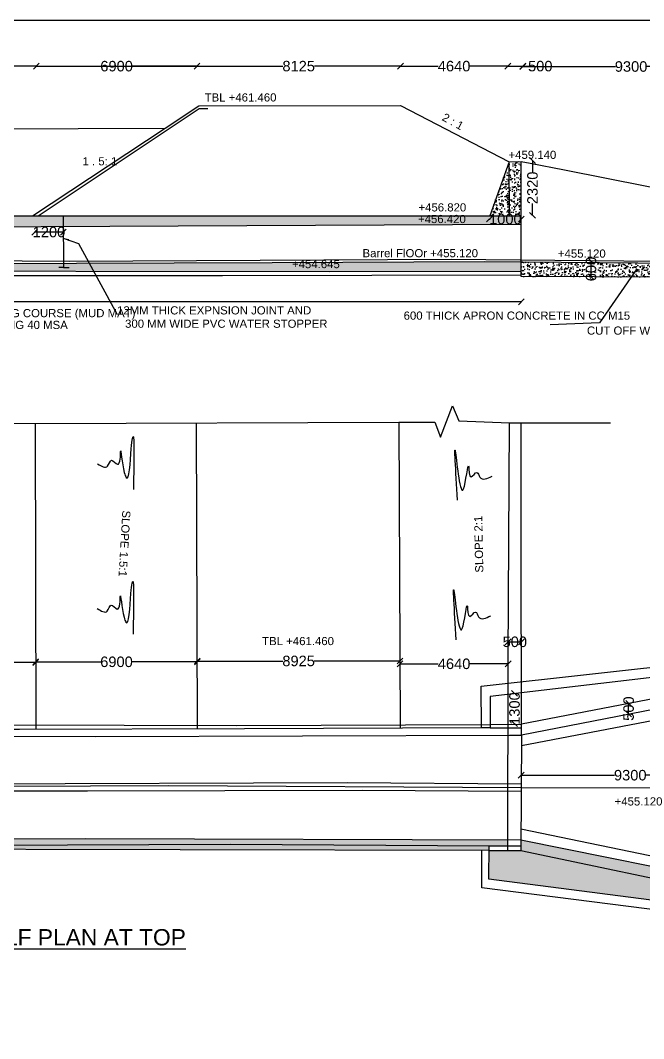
# Model space of a CAD drawing. Header units: millimetres. Extents: x 5124 to 2838143, y 2311 to 44878518.
# Drawn here: x 2769365 to 2796131, y 44834813 to 44878518 of the extents above; entities that cross this region are included whole.
import ezdxf

# ---------------------------------------------------------------- set-up
doc = ezdxf.new("R2010")
doc.units = ezdxf.units.MM
doc.header["$MEASUREMENT"] = 0
for name, color, linetype in [('DIMENSION', 7, 'Continuous'), ('DRAWING', 7, 'Continuous'), ('TEXT', 7, 'Continuous')]:
    doc.layers.add(name, color=color, linetype=linetype)
doc.styles.get("Standard").update_dxf_attribs({"font": 'arial.ttf', "height": 450})
doc.dimstyles.get("Standard").update_dxf_attribs({"dimtxt": 250, "dimasz": 250, "dimexe": 0.18, "dimexo": 0.0625, "dimgap": 0.09, "dimtad": 0, "dimdec": 0, "dimzin": 0, "dimdsep": 46, "dimtxsty": 'Standard', "dimblk": 'OBLIQUE', "dimcen": 0.09, "dimse1": 1, "dimse2": 1, "dimadec": 0, "dimazin": 0, "dimtfac": 1, "dimtdec": 0, "dimtofl": 0, "dimtmove": 0, "dimatfit": 3, "dimfxl": 1, "dimtolj": 1, "dimtzin": 0, "dimarcsym": 0})
pattern_1 = [(50, (0, 0), (717.2601826, -62.752135), [75, -825]), (355, (0, 0), (-138.751334, 752.192134), [60, -660]), (100.4514, (59.8, -5.2), (578.509382, 689.439542), [63.74019, -701.142112]), (46.1842, (0, 200), (1067.241049, -165.519014), [112.5, -1237.5]), (96.6356, (88.9, 186.2), (934.662706, 974.11787), [95.610288, -1051.713]), (351.1842, (0, 200), (934.661945, 974.1186), [90, -990]), (21, (100, 150), (596.907052, -402.618891), [75, -825]), (326, (100, 150), (243.315332, 725.150045), [60, -660]), (71.4514, (149.74, 116.45), (840.222629, 322.530497), [63.74019, -701.142112]), (37.5, (0, 0), (12.1598553, 332.8938538), [0, -652, 0, -670, 0, -662.5]), (7.5, (0, 0), (263.0695374, 394.411712), [0, -382, 0, -637, 0, -252.5]), (327.5, (-223, 0), (533.8224362, -22.5548717), [0, -250, 0, -780, 0, -1035]), (317.5, (-323, 0), (583.1861693, 100.1049823), [0, -325, 0, -518, 0, -735])]
pattern_2 = [(50, (0, 0), (358.6300913, -31.3760675), [37.5, -412.5]), (355, (0, 0), (-69.3756668, 376.096067), [30, -330]), (100.4514, (29.9, -2.6), (289.2546909, 344.719771), [31.870095, -350.571056]), (46.1842, (0, 100), (533.6205243, -82.759507), [56.25, -618.75]), (96.6356, (44.47, 93.1), (467.331353, 487.0589355), [47.805144, -525.8565]), (351.1842, (0, 100), (467.3309726, 487.0593005), [45, -495]), (21, (50, 75), (298.453526, -201.3094453), [37.5, -412.5]), (326, (50, 75), (121.657666, 362.5750225), [30, -330]), (71.4514, (74.87, 58.22), (420.1113143, 161.2652484), [31.870095, -350.571056]), (37.5, (0, 0), (6.07992766, 166.4469269), [0, -326, 0, -335, 0, -331.25]), (7.5, (0, 0), (131.5347687, 197.20585594), [0, -191, 0, -318.5, 0, -126.25]), (327.5, (-111.5, 0), (266.9112181, -11.27743587), [0, -125, 0, -390, 0, -517.5]), (317.5, (-161.5, 0), (291.5930847, 50.0524912), [0, -162.5, 0, -259, 0, -367.5])]

# ---------------------------------------------------------------- blocks, each defined once
blk = doc.blocks.new('_Oblique')
at = {"color": 0, "linetype": 'ByBlock', "lineweight": -2}
blk.add_line((-0.5, -0.5), (0.5, 0.5), dxfattribs=at)
blk = doc.blocks.new('*D11')
at = {"layer": 'Defpoints', "color": 0, "transparency": 16777216}
for p in [(2770048, 44876550), (2770048, 44876550), (2754985, 44876515)]:
    blk.add_point(p, dxfattribs=at)
at = {"layer": 'DIMENSION', "color": 0, "lineweight": -2, "transparency": 16777216}
for p, q in [((2754985, 44876550), (2761692, 44876550)), ((2770048, 44876550), (2763341, 44876550))]:
    blk.add_line(p, q, dxfattribs=at)
at = {"layer": 'DIMENSION', "color": 0, "lineweight": -2, "transparency": 16777216, "xscale": 250, "yscale": 250, "zscale": 250, "rotation": 180}
blk.add_blockref('_Oblique', (2754985, 44876550), dxfattribs=at)
at = {"layer": 'DIMENSION', "color": 0, "lineweight": -2, "transparency": 16777216, "xscale": 250, "yscale": 250, "zscale": 250}
blk.add_blockref('_Oblique', (2770048, 44876550), dxfattribs=at)
at = {"layer": 'DIMENSION', "color": 0, "transparency": 16777216, "insert": (2762517, 44876550), "char_height": 450, "attachment_point": 5}
blk.add_mtext('\\A1;15000', dxfattribs=at)
blk = doc.blocks.new('*D12')
at = {"layer": 'Defpoints', "color": 0, "transparency": 16777216}
for p in [(2770048, 44876550), (2776948, 44876550), (2776948, 44876550)]:
    blk.add_point(p, dxfattribs=at)
at = {"layer": 'DIMENSION', "color": 0, "lineweight": -2, "transparency": 16777216}
for p, q in [((2770048, 44876550), (2772825, 44876550)), ((2776948, 44876550), (2774170, 44876550))]:
    blk.add_line(p, q, dxfattribs=at)
at = {"layer": 'DIMENSION', "color": 0, "lineweight": -2, "transparency": 16777216, "xscale": 250, "yscale": 250, "zscale": 250, "rotation": 180}
blk.add_blockref('_Oblique', (2770048, 44876550), dxfattribs=at)
at = {"layer": 'DIMENSION', "color": 0, "lineweight": -2, "transparency": 16777216, "xscale": 250, "yscale": 250, "zscale": 250}
blk.add_blockref('_Oblique', (2776948, 44876550), dxfattribs=at)
at = {"layer": 'DIMENSION', "color": 0, "transparency": 16777216, "insert": (2773498, 44876550), "char_height": 450, "attachment_point": 5}
blk.add_mtext('\\A1;6900', dxfattribs=at)
blk = doc.blocks.new('*D13')
at = {"layer": 'Defpoints', "color": 0, "transparency": 16777216}
for p in [(2776948, 44876550), (2785688, 44876565), (2785688, 44876552)]:
    blk.add_point(p, dxfattribs=at)
at = {"layer": 'DIMENSION', "color": 0, "lineweight": -2, "transparency": 16777216}
for p, q in [((2776948, 44876552), (2780644, 44876552)), ((2785688, 44876552), (2781992, 44876552))]:
    blk.add_line(p, q, dxfattribs=at)
at = {"layer": 'DIMENSION', "color": 0, "lineweight": -2, "transparency": 16777216, "xscale": 250, "yscale": 250, "zscale": 250, "rotation": 180}
blk.add_blockref('_Oblique', (2776948, 44876552), dxfattribs=at)
at = {"layer": 'DIMENSION', "color": 0, "lineweight": -2, "transparency": 16777216, "xscale": 250, "yscale": 250, "zscale": 250}
blk.add_blockref('_Oblique', (2785688, 44876552), dxfattribs=at)
at = {"layer": 'DIMENSION', "color": 0, "transparency": 16777216, "insert": (2781318, 44876552), "char_height": 450, "attachment_point": 5}
blk.add_mtext('\\A1;8125', dxfattribs=at)
blk = doc.blocks.new('*D14')
at = {"layer": 'Defpoints', "color": 0, "transparency": 16777216}
for p in [(2785688, 44876627), (2790297, 44876627), (2790297, 44876552)]:
    blk.add_point(p, dxfattribs=at)
at = {"layer": 'DIMENSION', "color": 0, "lineweight": -2, "transparency": 16777216}
for p, q in [((2785688, 44876552), (2787312, 44876552)), ((2790297, 44876552), (2788673, 44876552))]:
    blk.add_line(p, q, dxfattribs=at)
at = {"layer": 'DIMENSION', "color": 0, "lineweight": -2, "transparency": 16777216, "xscale": 250, "yscale": 250, "zscale": 250, "rotation": 180}
blk.add_blockref('_Oblique', (2785688, 44876552), dxfattribs=at)
at = {"layer": 'DIMENSION', "color": 0, "lineweight": -2, "transparency": 16777216, "xscale": 250, "yscale": 250, "zscale": 250}
blk.add_blockref('_Oblique', (2790297, 44876552), dxfattribs=at)
at = {"layer": 'DIMENSION', "color": 0, "transparency": 16777216, "insert": (2787992, 44876552), "char_height": 450, "attachment_point": 5}
blk.add_mtext('\\A1;4640', dxfattribs=at)
blk = doc.blocks.new('*D15')
at = {"layer": 'Defpoints', "color": 0, "transparency": 16777216}
for p in [(2790297, 44876552), (2790945, 44876552), (2790945, 44876552)]:
    blk.add_point(p, dxfattribs=at)
at = {"layer": 'DIMENSION', "color": 0, "lineweight": -2, "transparency": 16777216}
for p, q in [((2790297, 44876552), (2790945, 44876552)), ((2790945, 44876552), (2791195, 44876552))]:
    blk.add_line(p, q, dxfattribs=at)
at = {"layer": 'DIMENSION', "color": 0, "lineweight": -2, "transparency": 16777216, "xscale": 250, "yscale": 250, "zscale": 250, "rotation": 180}
blk.add_blockref('_Oblique', (2790297, 44876552), dxfattribs=at)
at = {"layer": 'DIMENSION', "color": 0, "lineweight": -2, "transparency": 16777216, "xscale": 250, "yscale": 250, "zscale": 250}
blk.add_blockref('_Oblique', (2790945, 44876552), dxfattribs=at)
at = {"layer": 'DIMENSION', "color": 0, "transparency": 16777216, "insert": (2791692, 44876552), "char_height": 450, "attachment_point": 5}
blk.add_mtext('\\A1;500', dxfattribs=at)
blk = doc.blocks.new('*D16')
at = {"layer": 'Defpoints', "color": 0, "transparency": 16777216}
for p in [(2790945, 44876552), (2800238, 44876555), (2800238, 44876535)]:
    blk.add_point(p, dxfattribs=at)
at = {"layer": 'DIMENSION', "color": 0, "lineweight": -2, "transparency": 16777216}
for p, q in [((2790945, 44876535), (2794921, 44876535)), ((2800238, 44876535), (2796263, 44876535))]:
    blk.add_line(p, q, dxfattribs=at)
at = {"layer": 'DIMENSION', "color": 0, "lineweight": -2, "transparency": 16777216, "xscale": 250, "yscale": 250, "zscale": 250, "rotation": 180}
blk.add_blockref('_Oblique', (2790945, 44876535), dxfattribs=at)
at = {"layer": 'DIMENSION', "color": 0, "lineweight": -2, "transparency": 16777216, "xscale": 250, "yscale": 250, "zscale": 250}
blk.add_blockref('_Oblique', (2800238, 44876535), dxfattribs=at)
at = {"layer": 'DIMENSION', "color": 0, "transparency": 16777216, "insert": (2795592, 44876535), "char_height": 450, "attachment_point": 5}
blk.add_mtext('\\A1;9300', dxfattribs=at)
blk = doc.blocks.new('*D18')
at = {"layer": 'Defpoints', "color": 0, "transparency": 16777216}
for p in [(2793875, 44868183), (2794971, 44868183), (2794963, 44867503)]:
    blk.add_point(p, dxfattribs=at)
at = {"layer": 'DIMENSION', "color": 0, "lineweight": -2, "transparency": 16777216}
blk.add_line((2793875, 44867503), (2793875, 44868183), dxfattribs=at)
at = {"layer": 'DIMENSION', "color": 0, "lineweight": -2, "transparency": 16777216, "xscale": 250, "yscale": 250, "zscale": 250}
for p, rotation in [((2793875, 44868183), 90), ((2793875, 44867503), 270)]:
    blk.add_blockref('_Oblique', p, dxfattribs=dict(at, rotation=rotation))
at = {"layer": 'DIMENSION', "color": 0, "transparency": 16777216, "insert": (2793875, 44867843), "char_height": 450, "attachment_point": 5, "rotation": 90}
blk.add_mtext('\\A1;600', dxfattribs=at)
blk = doc.blocks.new('*D19')
at = {"layer": 'Defpoints', "color": 0, "transparency": 16777216}
for p in [(2791359, 44872506), (2791385, 44872506), (2791432, 44870150)]:
    blk.add_point(p, dxfattribs=at)
at = {"layer": 'DIMENSION', "color": 0, "lineweight": -2, "transparency": 16777216}
for p, q in [((2791359, 44872506), (2791359, 44872003)), ((2791359, 44870150), (2791359, 44870653))]:
    blk.add_line(p, q, dxfattribs=at)
at = {"layer": 'DIMENSION', "color": 0, "lineweight": -2, "transparency": 16777216, "xscale": 250, "yscale": 250, "zscale": 250}
for p, rotation in [((2791359, 44872506), 90), ((2791359, 44870150), 270)]:
    blk.add_blockref('_Oblique', p, dxfattribs=dict(at, rotation=rotation))
at = {"layer": 'DIMENSION', "color": 0, "transparency": 16777216, "insert": (2791359, 44871328), "char_height": 450, "attachment_point": 5, "rotation": 90}
blk.add_mtext('\\A1;2320', dxfattribs=at)
blk = doc.blocks.new('*D20')
at = {"layer": 'Defpoints', "color": 0, "transparency": 16777216}
for p in [(2789509, 44869990), (2790877, 44869989), (2790877, 44869989)]:
    blk.add_point(p, dxfattribs=at)
at = {"layer": 'DIMENSION', "color": 0, "lineweight": -2, "transparency": 16777216}
for p, q in [((2789509, 44869989), (2789543, 44869989)), ((2790877, 44869989), (2790843, 44869989))]:
    blk.add_line(p, q, dxfattribs=at)
at = {"layer": 'DIMENSION', "color": 0, "lineweight": -2, "transparency": 16777216, "xscale": 250, "yscale": 250, "zscale": 250, "rotation": 180}
blk.add_blockref('_Oblique', (2789509, 44869989), dxfattribs=at)
at = {"layer": 'DIMENSION', "color": 0, "lineweight": -2, "transparency": 16777216, "xscale": 250, "yscale": 250, "zscale": 250}
blk.add_blockref('_Oblique', (2790877, 44869989), dxfattribs=at)
at = {"layer": 'DIMENSION', "color": 0, "transparency": 16777216, "insert": (2790193, 44869989), "char_height": 450, "attachment_point": 5}
blk.add_mtext('\\A1;1000', dxfattribs=at)
blk = doc.blocks.new('*D21')
at = {"layer": 'Defpoints', "color": 0, "transparency": 16777216}
for p in [(2737916, 44866434), (2737916, 44866196), (2790879, 44866442)]:
    blk.add_point(p, dxfattribs=at)
at = {"layer": 'DIMENSION', "color": 0, "lineweight": -2, "transparency": 16777216}
for p, q in [((2737916, 44866434), (2763540, 44866434)), ((2790879, 44866434), (2765255, 44866434))]:
    blk.add_line(p, q, dxfattribs=at)
at = {"layer": 'DIMENSION', "color": 0, "lineweight": -2, "transparency": 16777216, "xscale": 250, "yscale": 250, "zscale": 250, "rotation": 180}
blk.add_blockref('_Oblique', (2737916, 44866434), dxfattribs=at)
at = {"layer": 'DIMENSION', "color": 0, "lineweight": -2, "transparency": 16777216, "xscale": 250, "yscale": 250, "zscale": 250}
blk.add_blockref('_Oblique', (2790879, 44866434), dxfattribs=at)
at = {"layer": 'DIMENSION', "color": 0, "transparency": 16777216, "insert": (2764397, 44866434), "char_height": 450, "attachment_point": 5}
blk.add_mtext('\\A1;48505', dxfattribs=at)
blk = doc.blocks.new('*D22')
at = {"layer": 'Defpoints', "color": 0, "transparency": 16777216}
for p in [(2769980, 44869430), (2769980, 44869430), (2771208, 44869452)]:
    blk.add_point(p, dxfattribs=at)
at = {"layer": 'DIMENSION', "color": 0, "lineweight": -2, "transparency": 16777216}
blk.add_line((2771208, 44869430), (2769980, 44869430), dxfattribs=at)
at = {"layer": 'DIMENSION', "color": 0, "lineweight": -2, "transparency": 16777216, "xscale": 250, "yscale": 250, "zscale": 250, "rotation": 180}
blk.add_blockref('_Oblique', (2769980, 44869430), dxfattribs=at)
at = {"layer": 'DIMENSION', "color": 0, "lineweight": -2, "transparency": 16777216, "xscale": 250, "yscale": 250, "zscale": 250}
blk.add_blockref('_Oblique', (2771208, 44869430), dxfattribs=at)
at = {"layer": 'DIMENSION', "color": 0, "transparency": 16777216, "insert": (2770594, 44869430), "char_height": 450, "attachment_point": 5}
blk.add_mtext('\\A1;1200', dxfattribs=at)
blk = doc.blocks.new('*D63')
at = {"layer": 'Defpoints', "color": 0, "transparency": 16777216}
for p in [(2754955, 44850921), (2770025, 44850959), (2770025, 44850959)]:
    blk.add_point(p, dxfattribs=at)
at = {"layer": 'DIMENSION', "color": 0, "lineweight": -2, "transparency": 16777216}
for p, q in [((2754955, 44850959), (2758660, 44850959)), ((2770025, 44850959), (2766320, 44850959))]:
    blk.add_line(p, q, dxfattribs=at)
at = {"layer": 'DIMENSION', "color": 0, "lineweight": -2, "transparency": 16777216, "xscale": 250, "yscale": 250, "zscale": 250, "rotation": 180}
blk.add_blockref('_Oblique', (2754955, 44850959), dxfattribs=at)
at = {"layer": 'DIMENSION', "color": 0, "lineweight": -2, "transparency": 16777216, "xscale": 250, "yscale": 250, "zscale": 250}
blk.add_blockref('_Oblique', (2770025, 44850959), dxfattribs=at)
at = {"layer": 'DIMENSION', "color": 0, "transparency": 16777216, "insert": (2762490, 44850959), "char_height": 450, "attachment_point": 5}
blk.add_mtext('\\A1;CANAL BED WIDTH 15000', dxfattribs=at)
blk = doc.blocks.new('*D64')
at = {"layer": 'Defpoints', "color": 0, "transparency": 16777216}
for p in [(2770025, 44850959), (2776962, 44850984), (2776962, 44850984)]:
    blk.add_point(p, dxfattribs=at)
at = {"layer": 'DIMENSION', "color": 0, "lineweight": -2, "transparency": 16777216}
for p, q in [((2770025, 44850984), (2772821, 44850984)), ((2776962, 44850984), (2774166, 44850984))]:
    blk.add_line(p, q, dxfattribs=at)
at = {"layer": 'DIMENSION', "color": 0, "lineweight": -2, "transparency": 16777216, "xscale": 250, "yscale": 250, "zscale": 250, "rotation": 180}
blk.add_blockref('_Oblique', (2770025, 44850984), dxfattribs=at)
at = {"layer": 'DIMENSION', "color": 0, "lineweight": -2, "transparency": 16777216, "xscale": 250, "yscale": 250, "zscale": 250}
blk.add_blockref('_Oblique', (2776962, 44850984), dxfattribs=at)
at = {"layer": 'DIMENSION', "color": 0, "transparency": 16777216, "insert": (2773494, 44850984), "char_height": 450, "attachment_point": 5}
blk.add_mtext('\\A1;6900', dxfattribs=at)
blk = doc.blocks.new('*D65')
at = {"layer": 'Defpoints', "color": 0, "transparency": 16777216}
for p in [(2776962, 44850984), (2785668, 44851021), (2785668, 44851021)]:
    blk.add_point(p, dxfattribs=at)
at = {"layer": 'DIMENSION', "color": 0, "lineweight": -2, "transparency": 16777216}
for p, q in [((2776962, 44851021), (2780641, 44851021)), ((2785668, 44851021), (2781989, 44851021))]:
    blk.add_line(p, q, dxfattribs=at)
at = {"layer": 'DIMENSION', "color": 0, "lineweight": -2, "transparency": 16777216, "xscale": 250, "yscale": 250, "zscale": 250, "rotation": 180}
blk.add_blockref('_Oblique', (2776962, 44851021), dxfattribs=at)
at = {"layer": 'DIMENSION', "color": 0, "lineweight": -2, "transparency": 16777216, "xscale": 250, "yscale": 250, "zscale": 250}
blk.add_blockref('_Oblique', (2785668, 44851021), dxfattribs=at)
at = {"layer": 'DIMENSION', "color": 0, "transparency": 16777216, "insert": (2781315, 44851021), "char_height": 450, "attachment_point": 5}
blk.add_mtext('\\A1;8925', dxfattribs=at)
blk = doc.blocks.new('*D66')
at = {"layer": 'Defpoints', "color": 0, "transparency": 16777216}
for p in [(2785668, 44851021), (2790316, 44850929), (2790316, 44850898)]:
    blk.add_point(p, dxfattribs=at)
at = {"layer": 'DIMENSION', "color": 0, "lineweight": -2, "transparency": 16777216}
for p, q in [((2785668, 44850898), (2787312, 44850898)), ((2790316, 44850898), (2788672, 44850898))]:
    blk.add_line(p, q, dxfattribs=at)
at = {"layer": 'DIMENSION', "color": 0, "lineweight": -2, "transparency": 16777216, "xscale": 250, "yscale": 250, "zscale": 250, "rotation": 180}
blk.add_blockref('_Oblique', (2785668, 44850898), dxfattribs=at)
at = {"layer": 'DIMENSION', "color": 0, "lineweight": -2, "transparency": 16777216, "xscale": 250, "yscale": 250, "zscale": 250}
blk.add_blockref('_Oblique', (2790316, 44850898), dxfattribs=at)
at = {"layer": 'DIMENSION', "color": 0, "transparency": 16777216, "insert": (2787992, 44850898), "char_height": 450, "attachment_point": 5}
blk.add_mtext('\\A1;4640', dxfattribs=at)
blk = doc.blocks.new('*D67')
at = {"layer": 'Defpoints', "color": 0, "transparency": 16777216}
for p in [(2790883, 44851842), (2790316, 44850898), (2790883, 44850899)]:
    blk.add_point(p, dxfattribs=at)
at = {"layer": 'DIMENSION', "color": 0, "lineweight": -2, "transparency": 16777216}
blk.add_line((2790316, 44851842), (2790883, 44851842), dxfattribs=at)
at = {"layer": 'DIMENSION', "color": 0, "lineweight": -2, "transparency": 16777216, "xscale": 250, "yscale": 250, "zscale": 250, "rotation": 180}
blk.add_blockref('_Oblique', (2790316, 44851842), dxfattribs=at)
at = {"layer": 'DIMENSION', "color": 0, "lineweight": -2, "transparency": 16777216, "xscale": 250, "yscale": 250, "zscale": 250}
blk.add_blockref('_Oblique', (2790883, 44851842), dxfattribs=at)
at = {"layer": 'DIMENSION', "color": 0, "transparency": 16777216, "insert": (2790599, 44851842), "char_height": 450, "attachment_point": 5}
blk.add_mtext('\\A1;500', dxfattribs=at)
blk = doc.blocks.new('*D68')
at = {"layer": 'Defpoints', "color": 0, "transparency": 16777216}
for p in [(2790701, 44849633), (2790588, 44848328), (2790886, 44848328)]:
    blk.add_point(p, dxfattribs=at)
at = {"layer": 'DIMENSION', "color": 0, "lineweight": -2, "transparency": 16777216}
for p, q in [((2790588, 44849633), (2790588, 44849630)), ((2790588, 44848328), (2790588, 44848330))]:
    blk.add_line(p, q, dxfattribs=at)
at = {"layer": 'DIMENSION', "color": 0, "lineweight": -2, "transparency": 16777216, "xscale": 250, "yscale": 250, "zscale": 250}
for p, rotation in [((2790588, 44849633), 90), ((2790588, 44848328), 270)]:
    blk.add_blockref('_Oblique', p, dxfattribs=dict(at, rotation=rotation))
at = {"layer": 'DIMENSION', "color": 0, "transparency": 16777216, "insert": (2790588, 44848980), "char_height": 450, "attachment_point": 5, "rotation": 90}
blk.add_mtext('\\A1;1300', dxfattribs=at)
blk = doc.blocks.new('*D69')
at = {"layer": 'Defpoints', "color": 0, "transparency": 16777216}
for p in [(2790874, 44846125), (2800237, 44846118), (2800237, 44846118)]:
    blk.add_point(p, dxfattribs=at)
at = {"layer": 'DIMENSION', "color": 0, "lineweight": -2, "transparency": 16777216}
for p, q in [((2790874, 44846118), (2794884, 44846118)), ((2800237, 44846118), (2796227, 44846118))]:
    blk.add_line(p, q, dxfattribs=at)
at = {"layer": 'DIMENSION', "color": 0, "lineweight": -2, "transparency": 16777216, "xscale": 250, "yscale": 250, "zscale": 250, "rotation": 180}
blk.add_blockref('_Oblique', (2790874, 44846118), dxfattribs=at)
at = {"layer": 'DIMENSION', "color": 0, "lineweight": -2, "transparency": 16777216, "xscale": 250, "yscale": 250, "zscale": 250}
blk.add_blockref('_Oblique', (2800237, 44846118), dxfattribs=at)
at = {"layer": 'DIMENSION', "color": 0, "transparency": 16777216, "insert": (2795556, 44846118), "char_height": 450, "attachment_point": 5}
blk.add_mtext('\\A1;9300', dxfattribs=at)
blk = doc.blocks.new('*D70')
at = {"layer": 'Defpoints', "color": 0, "transparency": 16777216}
for p in [(2795475, 44849208), (2795487, 44849208), (2795563, 44848746)]:
    blk.add_point(p, dxfattribs=at)
at = {"layer": 'DIMENSION', "color": 0, "lineweight": -2, "transparency": 16777216}
blk.add_line((2795487, 44848746), (2795487, 44849208), dxfattribs=at)
at = {"layer": 'DIMENSION', "color": 0, "lineweight": -2, "transparency": 16777216, "xscale": 250, "yscale": 250, "zscale": 250}
for p, rotation in [((2795487, 44849208), 90), ((2795487, 44848746), 270)]:
    blk.add_blockref('_Oblique', p, dxfattribs=dict(at, rotation=rotation))
at = {"layer": 'DIMENSION', "color": 0, "transparency": 16777216, "insert": (2795487, 44848977), "char_height": 450, "attachment_point": 5, "rotation": 90}
blk.add_mtext('\\A1;500', dxfattribs=at)

msp = doc.modelspace()

# ---------------------------------------------------------------- hatches: boundary and pattern name
at = {"layer": 'DRAWING'}
h = msp.add_hatch(dxfattribs=at)
h.set_pattern_fill('AR-CONC', color=256, scale=50, style=0)
h.set_pattern_definition(pattern_2)
h.paths.add_polyline_path([(2790872.5, 44872461), (2790352.2, 44872450.1), (2790368.1, 44870126.3), (2790872.3, 44870126.3)])
h.paths.add_polyline_path([(2790352.2, 44872450.1), (2789525.2, 44870126.4), (2790368.1, 44870126.3)])
h = msp.add_hatch(dxfattribs=at)
h.set_pattern_fill('AR-CONC', color=256, scale=50, style=0)
h.set_pattern_definition(pattern_2)
h.paths.add_polyline_path([(2771208.1, 44869660.6), (2771207.2, 44870127.8), (2768125.9, 44870128), (2754930.3, 44870138.6), (2737840.4, 44869914.6), (2737846.4, 44869497.5)])
h.paths.add_polyline_path([(2744113.9, 44869677.6), (2746345.6, 44869677.6), (2746345.6, 44870213.7), (2744113.9, 44870213.7)], flags=9)
h = msp.add_hatch(dxfattribs=at)
h.set_pattern_fill('AR-CONC', color=256, scale=50, style=0)
h.set_pattern_definition(pattern_2)
h.paths.add_polyline_path([(2790877.2, 44870126.3), (2771207.2, 44870127.8), (2771208.1, 44869660.6), (2790877.2, 44869756.8)])
h.paths.add_polyline_path([(2789769.5, 44870179.6), (2790616.7, 44870179.6), (2790616.7, 44869799.3), (2789769.5, 44869799.3)], flags=9)
h.paths.add_polyline_path([(2786106.2, 44869891.6), (2787700.3, 44869891.6), (2787700.3, 44870274.5), (2786106.2, 44870274.5)], flags=9)
h = msp.add_hatch(dxfattribs=at)
h.set_pattern_fill('AR-CONC', color=256, scale=50, style=0)
h.set_pattern_definition(pattern_2)
h.paths.add_polyline_path([(2760818.8, 44867753.8), (2782636, 44867728.3), (2790877, 44867741.7), (2790877.1, 44868150), (2789293.8, 44868164), (2780182.6, 44868119.2), (2767557.5, 44868078.1), (2755206.4, 44868104.8), (2744013.1, 44867941.2), (2737870.4, 44867895.7), (2737880.7, 44867516.2)])
h.paths.add_polyline_path([(2780940.1, 44867787.2), (2783171.8, 44867787.2), (2783171.8, 44868323.3), (2780940.1, 44868323.3)], flags=9)
h.paths.add_polyline_path([(2741709.1, 44867612.6), (2743940.7, 44867612.6), (2743940.7, 44868148.7), (2741709.1, 44868148.7)], flags=24)
h = msp.add_hatch(dxfattribs=at)
h.set_pattern_fill('AR-CONC', color=256, scale=50, style=0)
h.set_pattern_definition(pattern_2)
h.paths.add_polyline_path([(2798749.6, 44867486.3), (2798752.3, 44868084.9), (2797530.8, 44868091.2), (2790877.1, 44868150), (2790877, 44867521.9)])
h.paths.add_polyline_path([(2794341.4, 44867209.7), (2794341.4, 44868483.6), (2793414.1, 44868483.6), (2793414.1, 44867209.7)], flags=9)
h.paths.add_polyline_path([(2796208.7, 44867453.5), (2798439.7, 44867453.5), (2798439.7, 44867987.4), (2796208.7, 44867987.4)], flags=9)
h = msp.add_hatch(dxfattribs=at)
h.set_pattern_fill('AR-CONC', color=256, scale=100, style=0)
h.set_pattern_definition(pattern_1)
h.paths.add_polyline_path([(2737954.9, 44842740), (2737957.6, 44843243.9), (2731264, 44841164.3), (2726332.3, 44841159), (2726336.8, 44839416.8), (2726337.1, 44838834.4), (2726842.5, 44838835.6), (2726826.3, 44840653.2), (2731359.5, 44840693.5)])
h.paths.add_polyline_path([(2790850.5, 44842887.3), (2789491.3, 44842891), (2789481.7, 44841663.4), (2799020.7, 44840423), (2799036.4, 44837662), (2799733.7, 44837666), (2799714.5, 44841033.3)])
h.paths.add_polyline_path([(2790853.7, 44843333.9), (2790850.5, 44842887.3), (2799714.5, 44841033.3), (2799733.7, 44837666), (2800230.6, 44837668.8), (2800233.6, 44841441.9)])
h.paths.add_polyline_path([(2799218.3, 44838840.2), (2799904.9, 44838840.2), (2799904.9, 44838460), (2799218.3, 44838460)], flags=24)
h = msp.add_hatch(dxfattribs=at)
h.set_pattern_fill('AR-CONC', color=256, scale=100, style=0)
h.set_pattern_definition(pattern_1)
h.paths.add_polyline_path([(2790294.3, 44843335.3), (2772181, 44843382.2), (2747679.7, 44843310.5), (2738431.9, 44843247.1), (2738432.5, 44842934.2), (2739834.8, 44842926.9), (2739832.8, 44842730.3), (2740242.9, 44842728.1), (2762944.4, 44842948.1), (2789491.3, 44842891), (2789492.9, 44843093.2), (2790293.6, 44843087.4)])

# ---------------------------------------------------------------- linework, layer by layer
at = {"layer": 'Defpoints'}
msp.add_lwpolyline([(2770048, 44876549.9), (2776948, 44876549.9)], dxfattribs=at)
at = {"layer": 'DRAWING'}
msp.add_lwpolyline([(2838143.3, 44878518.2), (2714221.2, 44878518.2), (2714221.2, 44791107.7), (2838143.3, 44791107.7)], close=True, dxfattribs=at)
for points in [[(2749414.9, 44873786.3), (2775586.1, 44873890.2), (2777022.7, 44874846.9), (2785689.8, 44874860.5), (2790352.2, 44872450.1)], [(2720760.5, 44872709.8), (2726689.7, 44872840.2), (2731213.4, 44872122.3), (2738332, 44872225), (2742994.5, 44874639.6), (2748061.4, 44874681.4), (2754930.3, 44870138.6), (2768125.9, 44870128), (2790872.3, 44870126.3), (2790872.5, 44872461), (2791252, 44872393.5), (2791252, 44872393.5), (2792736, 44872106.4)], [(2770133.5, 44870127.8), (2777044.9, 44874734.8), (2777415.2, 44874734.8)], [(2769887, 44870127.9), (2775586.1, 44873890.2)], [(2812354.9, 44868173.8), (2798248.6, 44868148.9), (2787862, 44868258.4), (2771461.4, 44868170.5), (2763382.6, 44868219.7), (2759577.3, 44868240.1), (2737897.1, 44867970.9), (2733265.7, 44867846.3), (2732088.7, 44869395.7), (2727652.7, 44869320.2), (2726677, 44870943.4), (2720773.5, 44870844.4), (2720760.5, 44872709.8)], [(2790352.2, 44872450.1), (2789525.2, 44870126.4)], [(2790368.1, 44870126.3), (2790352.2, 44872450.1), (2790872.5, 44872461)], [(2792736, 44872106.4), (2799728.4, 44870711.8), (2810919.3, 44870700.1), (2812338.4, 44870733.2), (2812330.5, 44871071.3)], [(2731271.7, 44867718.2), (2737870.4, 44867895.7), (2744013.1, 44867941.2), (2755206.4, 44868104.8), (2767557.5, 44868078.1), (2780182.6, 44868119.2), (2789293.8, 44868164), (2797530.8, 44868091.2), (2800260.9, 44868077.1), (2800263.6, 44870711.3)], [(2771207.2, 44870127.8), (2771211.4, 44867914.8), (2771022.4, 44867914.4)], [(2800258.7, 44867479.5), (2790877, 44867521.9), (2790877.2, 44870126.3)], [(2790877.2, 44869756.8), (2737846.4, 44869497.5)], [(2771211.4, 44867914.8), (2771457.4, 44867915.3)], [(2790877, 44867741.7), (2782636, 44867728.3), (2760818.8, 44867753.8), (2737880.7, 44867516.2)], [(2737885.6, 44867331.2), (2763290.7, 44867567.8), (2778043.3, 44867561.5), (2790877, 44867590.3)], [(2748029.9, 44861087.9), (2752847.6, 44861123.5), (2753147.2, 44860465.5), (2753675.1, 44861846.7), (2753916.1, 44861162.1), (2754893.9, 44861176.5), (2760597.9, 44861239.2), (2760862.2, 44860563.2), (2761370.3, 44861901.9), (2761627.3, 44861247.6), (2769999.2, 44861210.4), (2785624.4, 44861266), (2787167.3, 44861270.2), (2787408.1, 44860634.6), (2787923.1, 44861976.6), (2788196.5, 44861324), (2790367.9, 44861247.7)], [(2785624.4, 44861266), (2785680.4, 44848138.4)], [(2737980.4, 44847649.5), (2746055.5, 44847677.6), (2760452.7, 44847811.6), (2772597.9, 44847782.7), (2790365.9, 44847838), (2790886.7, 44847839.6), (2790876.9, 44856493.3), (2790871.5, 44861245.3), (2794711.7, 44861249.6)], [(2769999.2, 44861210.4), (2770032.4, 44848087.2)], [(2776972.7, 44848104.7), (2776925.9, 44861235)], [(2790293.1, 44842888.8), (2790316.1, 44851107.7), (2790367.9, 44861247.7), (2790871.5, 44861248.2)], [(2789544, 44848156.2), (2789169.6, 44848153.3), (2789155.7, 44849936.9), (2798592.4, 44850992.1), (2798614.2, 44853786.7), (2800631.5, 44853771), (2800698.7, 44849652.8), (2800240.1, 44849653.2), (2790886.7, 44847839.6)], [(2790886.7, 44847839.6), (2790850.5, 44842887.3), (2799714.5, 44841033.3), (2799733.7, 44837666), (2800230.6, 44837668.8), (2800243.1, 44853377.5), (2799047.4, 44853376.3), (2799050.4, 44850606.7), (2789533.6, 44849496.4), (2789544, 44848156.2), (2790886.3, 44848157.7)], [(2790886.1, 44848327.7), (2798248.5, 44849739.3), (2799731.2, 44850069.1), (2799727.7, 44853377)], [(2790883.4, 44847391.6), (2800239.8, 44849186.1)], [(2789169.6, 44848153.3), (2778986.6, 44848109.8), (2769333.6, 44848085.4), (2757212.1, 44848087.4), (2754199.6, 44848087.9), (2750724.3, 44848030.4), (2740269.3, 44847943.1)], [(2743096.6, 44848123.4), (2764170.1, 44848288.8), (2778652.6, 44848252.5), (2789542.9, 44848301.6)], [(2789542.9, 44848301.6), (2790886.1, 44848303.2)], [(2790870.2, 44845582.8), (2775747.1, 44845665.8), (2745427.7, 44845530.5), (2737968.9, 44845431.2)], [(2737969.7, 44845587.4), (2754514.7, 44845725.9), (2767233.1, 44845753.3), (2783420.4, 44845807.2), (2790871.4, 44845752.7)], [(2790870.2, 44845582.8), (2810305, 44845607.8)], [(2737968.1, 44845282.8), (2749362.9, 44845352), (2761351.4, 44845455.9), (2766331.5, 44845447), (2772248, 44845454.4), (2784048.8, 44845482.9), (2790869.1, 44845433.1)], [(2798629.3, 44837246.6), (2800629.9, 44837246.6), (2800616.5, 44841788.5), (2790857.1, 44843797.8)], [(2800233.6, 44841441.9), (2790853.7, 44843333.9), (2772181, 44843382.2), (2747679.7, 44843310.5), (2737957.6, 44843243.9)], [(2739840.5, 44843006.4), (2778387.3, 44843157), (2789492.9, 44843093.2)], [(2789491.3, 44842891), (2762944.4, 44842948.1), (2740242.9, 44842728.1)], [(2799733.7, 44837666), (2799036.4, 44837662), (2799020.7, 44840423), (2789481.7, 44841663.4), (2789492.9, 44843093.2), (2790851.9, 44843083.3)], [(2798629.3, 44837246.6), (2798629.3, 44840086.3), (2789176, 44841289.7), (2789179.4, 44842891.7)], [(2789491.3, 44842891), (2790850.5, 44842887.3)]]:
    msp.add_lwpolyline(points, dxfattribs=at)
for points in [[(2772680.1, 44859487.2), (2773110.9, 44859378.7), (2773279.6, 44859636.8), (2773541.7, 44859464.8), (2773668.9, 44860003.4), (2773830.1, 44859113), (2773908.8, 44858903.5), (2774129.7, 44860130.7), (2774186, 44860573.6), (2774219.8, 44858388.6)], [(2788138, 44857924.4), (2788053.5, 44859958.3), (2788399.8, 44858405.4), (2788619.5, 44859367.6), (2788729.4, 44858928.7), (2788974.4, 44859114.4), (2789101.1, 44858911.8), (2789625.1, 44858954)], [(2772666.7, 44853274), (2773097.4, 44853165.5), (2773266.1, 44853423.7), (2773528.2, 44853251.6), (2773655.5, 44853790.3), (2773816.6, 44852899.8), (2773895.3, 44852690.3), (2774116.2, 44853917.5), (2774172.5, 44854360.4), (2774206.4, 44852175.5)], [(2788081, 44851931.5), (2787996.6, 44853965.3), (2788342.9, 44852412.5), (2788562.6, 44853374.6), (2788672.5, 44852935.7), (2788917.5, 44853121.4), (2789044.2, 44852918.9), (2789568.1, 44852961.1)]]:
    msp.add_spline(points, degree=3, dxfattribs=at)

# ---------------------------------------------------------------- texts
at = {"layer": 'TEXT'}
for s, height, p in [('TBL +461.460', 350, (2777278.6, 44875035.8)), ('1 . 5: 1', 350, (2772034, 44872294.5)), ('+459.140', 350, (2790327.8, 44872572.7)), ('+456.820', 350, (2786461.2, 44870316.9)), ('+456.420', 350, (2786441.6, 44869817.4)), ('Barrel FlOOr +455.120', 350, (2784059.7, 44868351.4)), ('+455.120', 350, (2792449.6, 44868334.5)), ('+454.645', 350, (2781029.4, 44867882.5)), ('150 TH. LEVELLING COURSE (MUD MAT)', 350, (2764799.1, 44865777.6)), ('12MM THICK EXPNSION JOINT AND', 350, (2773516.4, 44865896.5)), ('IN CC M 120 USING 40 MSA', 350, (2765017.4, 44865271.9)), ('300 MM WIDE PVC WATER STOPPER', 350, (2773861.8, 44865324)), ('600 THICK APRON CONCRETE IN CC M15', 350, (2785824.6, 44865670.5)), ('CUT OFF WALL IN  CCM15', 350, (2793696.9, 44865028)), ('TBL +461.460', 350, (2779748.3, 44851702.6)), ('+455.120', 350, (2794884.5, 44844820.2)), ('%%UHALF PLAN AT FOUNDATION AND HALF PLAN AT TOP', 700, (2751155.5, 44838813.4))]:
    msp.add_text(s, height=height, dxfattribs=at).set_placement(p)
for s, rotation, p in [('2 : 1', 331.65809, (2787439.5, 44874247.4)), ('SLOPE 1.5:1', 266.65565, (2773747.6, 44857491.7)), ('SLOPE 2:1', 91.19424, (2789249.7, 44854815.8))]:
    msp.add_text(s, height=350, rotation=rotation, dxfattribs=at).set_placement(p)

# ---------------------------------------------------------------- dimensions: what is measured, and where the dimension line sits
at = {"layer": 'DIMENSION'}
for base, p1, p2, text, picture, middle in [((2770048, 44876549.9), (2754985.1, 44876514.6), (2770048, 44876549.9), '15000', '*D11', (2762516.5, 44876549.9)), ((2776948, 44876549.9), (2770048, 44876549.9), (2776948, 44876549.9), '6900', '*D12', (2773498, 44876549.9)), ((2785688.3, 44876552), (2776948, 44876549.9), (2785688.3, 44876565.1), '8125', '*D13', (2781318.1, 44876552)), ((2790296.5, 44876552), (2785688.3, 44876627.3), (2790296.5, 44876627.3), '4640', '*D14', (2787992.4, 44876552)), ((2790945.3, 44876552), (2790296.5, 44876552), (2790945.3, 44876552), '500', '*D15', (2791691.7, 44876552)), ((2800238.4, 44876535.1), (2790945.3, 44876552), (2800238.4, 44876554.7), '9300', '*D16', (2795591.9, 44876535.1)), ((2790877.2, 44869989.4), (2789509, 44869989.5), (2790877.2, 44869989.4), '1000', '*D20', (2790193.1, 44869989.4)), ((2737915.9, 44866434.4), (2790879, 44866442.1), (2737915.9, 44866196.2), '48505', '*D21', (2764397.4, 44866434.4)), ((2770025.1, 44850959.4), (2754954.5, 44850921.3), (2770025.1, 44850959.4), 'CANAL BED WIDTH 15000', '*D63', (2762489.8, 44850959.4)), ((2776962.4, 44850984.1), (2770025.1, 44850959.4), (2776962.4, 44850984.1), '6900', '*D64', (2773493.8, 44850984.1)), ((2785668.1, 44851021.3), (2776962.4, 44850984.1), (2785668.1, 44851021.3), '8925', '*D65', (2781315.3, 44851021.3)), ((2790315.6, 44850898.1), (2785668.1, 44851021.3), (2790315.6, 44850929.1), '4640', '*D66', (2787991.9, 44850898.1)), ((2800237.3, 44846117.7), (2790874.1, 44846125.2), (2800237.3, 44846117.7), '9300', '*D69', (2795555.7, 44846117.7))]:
    dim = msp.add_linear_dim(base=base, p1=p1, p2=p2, text=text, dimstyle='Standard', override={"dimtxt": 450}, dxfattribs=at)
    dim.commit()
    dim.dimension.update_dxf_attribs({"geometry": picture, "text_midpoint": middle})
for base, p1, p2, text, picture, middle in [((2791359.3, 44872506), (2791432.3, 44870150.4), (2791384.6, 44872506), '2320', '*D19', (2791359.3, 44871328.2)), ((2790588, 44848327.7), (2790700.9, 44849632.6), (2790886.1, 44848327.7), '1300', '*D68', (2790588, 44848980.1))]:
    dim = msp.add_linear_dim(base=base, p1=p1, p2=p2, angle=90, text=text, dimstyle='Standard', override={"dimtxt": 450}, dxfattribs=at)
    dim.commit()
    dim.dimension.update_dxf_attribs({"geometry": picture, "text_midpoint": middle})
for base, p1, p2, text, picture, middle in [((2769980.3, 44869430.3), (2771208.5, 44869452.2), (2769980.3, 44869430.3), '1200', '*D22', (2770594.4, 44869430.3)), ((2790883.2, 44851841.6), (2790315.6, 44850898.1), (2790883.2, 44850898.7), '500', '*D67', (2790599.4, 44851841.6))]:
    dim = msp.add_linear_dim(base=base, p1=p1, p2=p2, text=text, dimstyle='Standard', override={"dimtxt": 450}, dxfattribs=at)
    dim.commit()
    dim.dimension.update_dxf_attribs({"geometry": picture, "text_midpoint": middle, "dimtype": 160})
for base, p1, p2, text, picture, middle in [((2793874.5, 44868183.4), (2794963.4, 44867503.5), (2794970.6, 44868183.4), '600', '*D18', (2793874.5, 44867843.4)), ((2795487.2, 44849207.5), (2795563.4, 44848746.4), (2795475, 44849207.5), '500', '*D70', (2795487.2, 44848977))]:
    dim = msp.add_linear_dim(base=base, p1=p1, p2=p2, angle=90, text=text, dimstyle='Standard', override={"dimtxt": 450}, dxfattribs=at)
    dim.commit()
    dim.dimension.update_dxf_attribs({"geometry": picture, "text_midpoint": middle, "dimtype": 160})

# ---------------------------------------------------------------- leaders
for points in [[(2771209, 44869171.1), (2771867.9, 44868945.5), (2773516.4, 44865896.5)], [(2795845.8, 44867857.8), (2794228.9, 44865538.3), (2792121.5, 44865446.6)]]:
    msp.add_leader(points, dimstyle='Standard', override={"dimgap": 0.09, "dimtad": 0}, dxfattribs=at)

doc.saveas('drawing.dxf')
